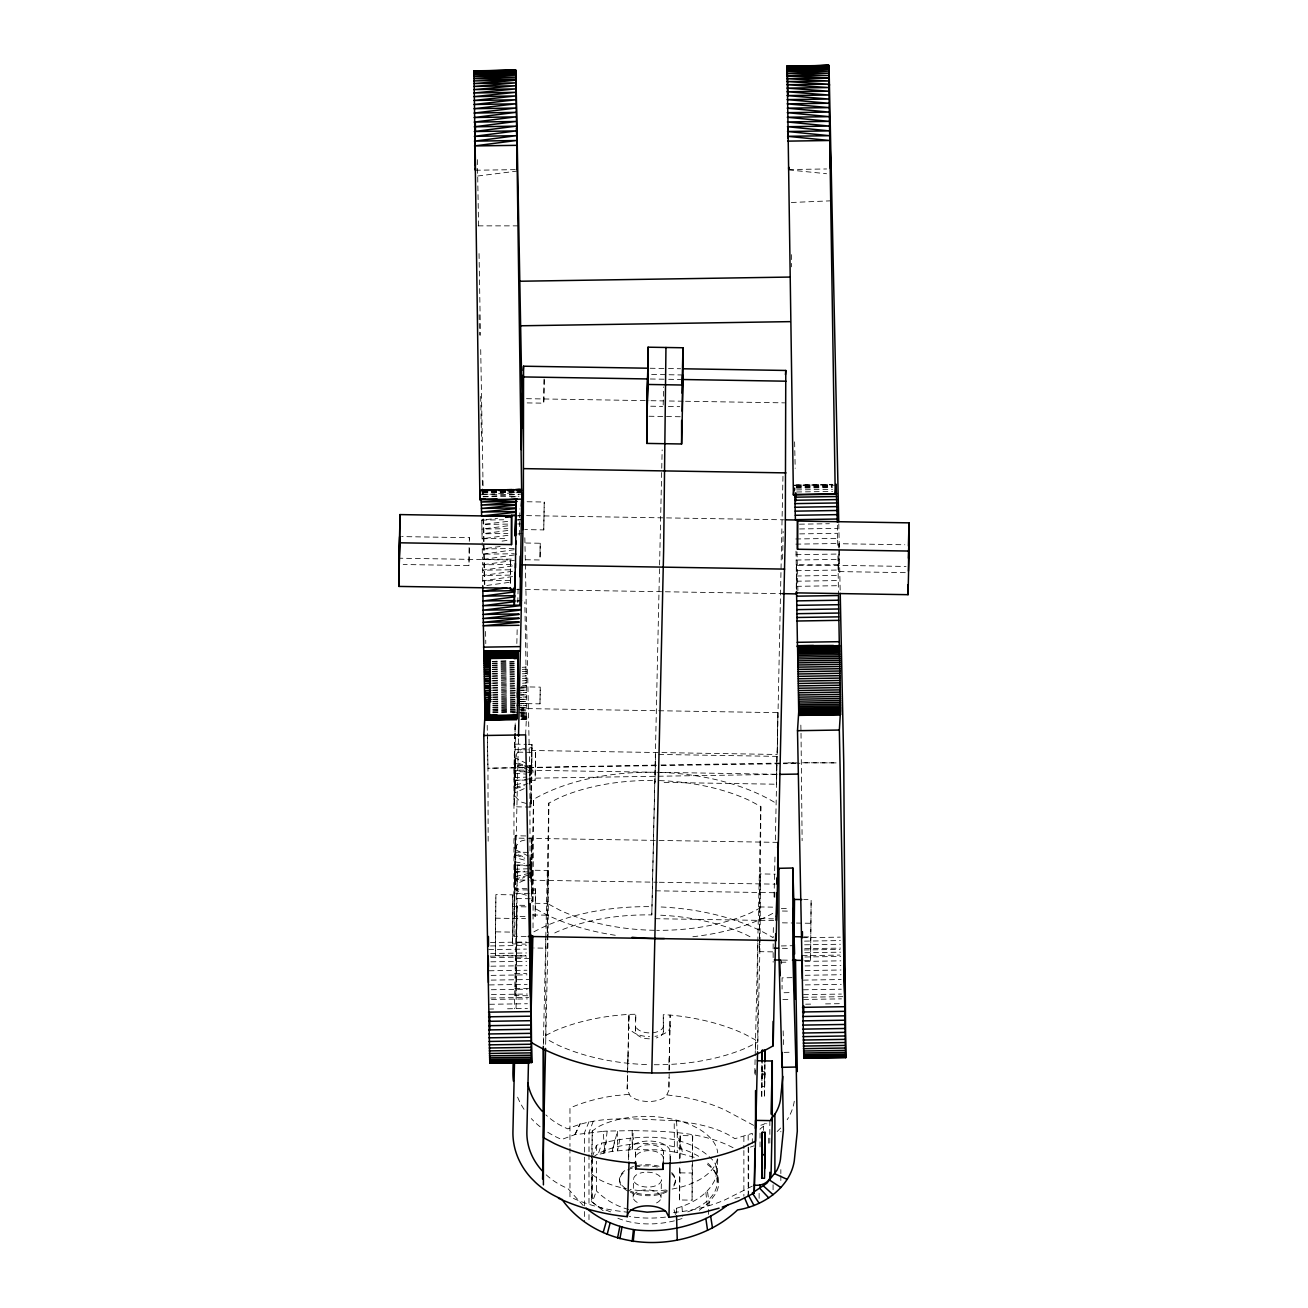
<?xml version="1.0" encoding="UTF-8"?>
<svg xmlns="http://www.w3.org/2000/svg" width="1308" height="1308" viewBox="0 0 1308 1308"><rect width="100%" height="100%" fill="white"/><g stroke="black" fill="none" stroke-linecap="round" stroke-linejoin="round"><path stroke-width="0.75" stroke-dasharray="5 3.75" d="M510.316 583.564L510.529 560.02L398.956 558.205M530.819 802.229L530.901 794.626M531.947 756.792L532.029 749.173M531.947 848.483L531.898 839.523L531.702 842.695M627.48 1075.078L627.17 1089.057L629.949 1095.613A20.928 11.183 1.3 0 0 666.181 1096.202L668.862 1090.414L668.96 1077.465M796.261 588.191L796.474 564.664L906.035 566.446M839.066 548.183L839.049 543.703L904.809 544.766M524.263 788.61L514.992 792.795L515.417 762.008L522.759 764.804M526.584 763.48L515.663 758.1L515.221 788.888L524.443 785.683M524.263 880.3L514.992 884.486L515.417 853.699L524.59 857.198M528.416 856.07L515.663 849.791L515.221 880.578L524.443 877.374M524.59 765.507L530.083 767.616L529.838 786.092L530.231 765.278L530.116 769.905L524.377 768.368M627.676 1069.486L628.004 1055.654M514.404 784.931L514.469 778.898M514.404 876.622L514.469 870.588M527.942 871.929L514.927 871.717L514.96 879.924L529.184 880.153M528.236 852.375L515.221 852.162L515.205 835.763L528.236 835.976M530.852 796.997L530.966 788.675M531.898 762.744L532.013 754.422M531.669 871.995L531.751 863.885M532.013 846.112L531.8 861.269M544.259 379.778L543.768 403.175L526.65 402.897M515.025 733.902L514.551 765.589L535.462 765.916L535.544 752.443L514.633 752.1L514.158 779.977L535.086 780.32L535.462 765.916M530.901 790.294L531.048 781.841M531.8 769.578L531.947 761.125M530.901 881.984L531.048 873.531M469.376 548.575L468.951 565.579L403.191 564.5M514.387 774.173L514.158 806.791L530.901 807.069L531.293 796.212M514.551 765.589L514.633 752.1M515.041 732.104L515.205 723.095M515.581 724.714L515.401 735.537M514.387 865.863L514.158 898.482L530.901 898.76M530.999 782.609L531.13 774.45M531.849 768.81L531.588 785.045M530.999 874.3L531.277 865.209L517.33 864.98L514.371 1008.746M782.609 559.088L783.165 531.408M839 554.576L838.575 571.58L906.33 572.675M469.114 547.48L468.951 565.579M514.534 774.81L514.436 771.638L535.348 771.982M514.534 866.501L515.205 835.763M514.927 871.717L514.551 889.751L529.429 889.996M531.162 774.581L531.588 752.64M531.702 776.838L531.424 792.485M531.162 866.272L531.277 858.064M531.588 876.736L531.947 852.44M776.69 774.45L776.854 756.367L655.504 754.389L655.046 782.266L655.504 754.389M531.162 771.916L531.424 758.934M540.188 551.96L539.975 559.971L524.753 559.726M540.024 551.273L540.253 543.245L525.031 543M649.406 1038.83A13.947 7.456 1.3 0 1 635.459 1031.145L635.802 1014.24L628.935 1014.387A147.199 78.644 1.3 0 0 554.461 1031.015L543.539 1036.541L543.539 1044.634M663.303 1161.618L663.483 1152.43A13.947 7.456 1.3 0 0 649.536 1144.745A13.947 7.456 1.3 0 0 635.59 1151.972L635.459 1157.874A13.947 7.456 1.3 0 1 649.406 1150.648A13.947 7.456 1.3 0 1 663.352 1158.332L663.483 1152.43M514.436 771.638L514.158 779.977M515.368 737.189L514.158 806.791M515.221 852.162L515.646 838.117L777.884 842.368M531.293 859.094L531.588 844.33M531.424 884.175L531.571 875.706M694.205 1157.302L674.421 1151.972L674.192 1120.596C639.138 1119.73 600.862 1114.056 567.868 1128.869A73.183 61.868 0 0 1 545.877 1114.907M838.82 550.178L838.575 571.58M525.571 955.919L495.356 955.429L495.896 894.574L512.622 894.852L512.36 943.918L526.029 944.131M495.356 955.429L495.896 894.574M526.208 936.43L513.962 936.234L513.962 770.003L515.025 723.062M516.84 643.487L517.216 627.153M517.772 602.677L518.099 588.387M519.292 535.332L519.897 508.812M512.36 943.918L512.622 894.852M513.962 936.234L518.459 738.301M527.729 995.748L515.777 995.551L516.987 905.234L526.944 905.381M515.777 995.551L516.987 905.234M516.071 1008.255L517.33 864.98M530.95 878.551L531.228 866.207M531.359 893.07L533.5 799.384A162.584 86.851 1.3 0 1 654.85 772.276L513.962 770.003M547.578 932.669L547.987 870.474L532.634 870.212L531.882 903.239L547.235 903.485L547.235 948.202L533.811 947.989M533.026 927.846L533.5 799.384M543.36 1044.389L545.747 939.095M545.796 937.068L548.837 803.096L559.775 797.569A147.199 78.644 1.3 0 1 654.85 780.5L651.793 914.913A147.199 78.644 1.3 0 0 556.717 931.983L553.071 933.814M547.235 903.485L547.987 870.474M547.235 948.202L547.545 934.615M545.649 1044.34L548.052 938.784M548.101 936.855L548.837 803.096M591.657 1158.054L592.279 1130.93L598.753 1126.531A69.749 37.262 1.3 0 1 673.064 1119.288A69.749 37.262 1.3 0 1 717.716 1152.871M610.64 1211.862A69.749 37.262 1.3 0 1 598.132 1206.352L591.657 1201.741L592.279 1130.93M619.551 1180.356L619.583 1179.178M627.529 1073.083L628.935 1014.387L627.954 1062.26M628.429 1159.853L628.625 1151.874A20.928 11.183 1.3 0 1 646.806 1141.083A20.928 11.183 1.3 0 1 669.745 1149.634L670.268 1160.507M635.672 1020.126L635.802 1014.24M635.459 1031.145L635.59 1025.243A13.947 7.456 1.3 0 0 649.536 1032.928M633.121 1197.082L633.53 1179.391M651.793 914.913L661.701 470.275M661.75 468.248L662.159 449.87M663.189 404.989L663.63 386.906M755.55 1049.408L755.55 1039.974L744.612 1034.105A147.199 78.644 1.3 0 0 670.137 1015.057L663.27 1014.681L663.352 1031.603A13.947 7.456 1.3 0 1 656.387 1037.947M663.352 1031.603L663.27 1014.681M661.031 1197.539L661.423 1179.849M668.993 1070.157L670.137 1015.057L668.944 1089.499M670.236 1161.618L670.366 1155.651M675.353 1181.255L675.369 1180.078M679.62 1158.806L680.144 1135.573L692.7 1135.769L692.079 1200.172L679.539 1199.959L679.539 1166.605M679.539 1199.959L680.144 1165.003M692.177 1159.019L692.7 1135.769M717.193 1181.941L717.716 1158.692M754.781 1073.378L755.141 1057.665M755.19 1055.687L760.847 806.529L749.909 800.659A147.199 78.644 1.3 0 0 656.714 780.533M755.223 1074.931L755.354 1068.849M772.668 951.864L759.245 951.652L759.997 873.908L775.333 874.153M759.245 951.652L759.507 939.994M759.556 938.049L759.997 873.908M757.626 1049.801L760.013 944.245M760.062 942.332L760.847 806.529M761.714 1096.218L762.253 1072.642L765.049 1072.691L764.51 1096.267L761.714 1096.218L761.943 1064.042M761.845 1071.693L764.64 1071.743L764.64 1086.654L761.845 1086.605L762.123 1059.905M764.51 1096.267L764.902 1059.954M775.366 839.981L783.051 472.253M773.371 927.552L773.142 937.738A162.584 86.851 1.3 0 0 657.483 906.836M774.058 896.994L774.99 856.266M774.81 897.468L774.974 889.702M804.534 960.448L810.584 960.546L811.124 899.691L803.684 899.577M810.584 960.546L811.124 899.691M522.464 767.861L514.829 765.818L515.663 758.1M526.356 803.504L520.322 801.788L515.957 797.275L514.42 791.193L514.551 785.062L522.252 783.263M524.377 860.075L514.829 857.508L515.663 849.791M529.315 893.675L514.436 893.429L514.158 916.401L525.571 916.581M526.356 895.195L520.322 893.478L515.957 888.966L514.42 882.884L514.551 876.752L528.023 873.597M528.236 744.366L531.947 744.432L531.702 750.481L777.181 754.471L777.884 712.664L521.745 708.511M531.277 798.779L531.424 790.621M531.424 852.489L531.947 836.041L531.964 843.824M544.063 378.977L543.768 403.175M535.544 888.868L535.086 916.745L535.544 888.868L531.751 888.802M627.48 1076.795L627.17 1089.057M776.625 777.753L776.396 784.228L661.112 782.364M670.203 1161.259L670.464 1152.544M469.261 541.381L469.425 537.702L401.67 536.591M514.829 765.818L516.676 753.653L521.189 749.288L525.767 748.143M514.829 857.508L516.676 845.344L521.189 840.979L527.288 839.458M514.436 893.429L514.158 898.482M531.571 755.207L531.669 749.876L527.942 749.811M838.886 547.382L839.049 543.703M668.96 1062.93L669.206 1056.324M514.551 889.751L514.633 888.524L529.838 888.77M531.702 751.005L531.898 747.833L528.824 747.784M531.162 800.414L530.966 803.586L530.901 802.344M675.533 1214.527L673.8 1209.05C689.774 1204.652 706.353 1196.379 714.299 1181.091A69.749 36.886 -9.6 0 0 714.282 1161.815C687.403 1131.273 638.32 1134.625 601.762 1143.094L598.148 1154.49L612.209 1151.318L632.173 1149.634L633.219 1130.652C667.947 1131.306 705.225 1131.796 736.224 1149.454M708.446 1214.396L709.116 1202.559L707.399 1190.869M521.222 686.814L540.253 687.125L539.975 703.851L520.944 703.541M539.975 703.851L540.253 687.125M525.636 734.883L526.781 709.018L524.835 601.942M629.034 1014.894L628.625 1025.145A20.928 11.183 1.3 0 0 649.536 1036.655M633.219 1130.652L607.157 1131.06L604.786 1152.691L603.168 1131.355L574.768 1134.674L561.721 1139.464A87.145 73.657 0 0 1 546.384 1131.355M674.421 1151.972L656.256 1149.797L632.173 1149.634L633.448 1137.895M527.108 501.749L544.226 502.027L543.768 529.904L524.737 529.593M543.768 529.904L544.226 502.027M514.96 879.924L515.646 838.117M514.158 916.401L514.633 888.524M535.544 752.443L535.086 780.32M628.837 1149.716L630.358 1137.993M777.884 712.664L777.181 754.471M776.854 756.367L776.396 784.228M514.96 787.694L527.974 783.541M619.861 1139.055L617.572 1150.697L617.572 1130.831L612.209 1151.318L614.874 1139.742M670.464 1025.815L669.745 1028.693A20.928 11.183 1.3 0 1 654.948 1036.361M603.168 1153.149L606.438 1141.688M592.361 1156.763L596.383 1145.465L601.762 1143.094M603.168 1210.717L592.361 1202.134L596.383 1190.852L596.383 1161.259M593.26 1121.25L588.992 1132.483L588.992 1152.512M588.976 1121.774L584.414 1132.908L584.414 1155.095M575.16 1134.608L580.376 1123.67M574.768 1134.674L580.016 1123.752M514.796 763.005L515.417 762.008M514.796 854.696L515.417 853.699M777.132 1131.583L780.843 1127.872L780.843 1131.845M760.046 1146.871L760.046 1128.984L766.831 1123.621M699.289 1210.309L709.116 1202.559L716.261 1192.765A67.624 35.757 -9.6 0 0 716.228 1173.489L713.252 1169.205L705.126 1162.583M593.276 1156.959L598.132 1153.64A69.749 37.262 1.3 0 1 700.303 1157.335M760.847 907.703L749.909 913.229A147.199 78.644 1.3 0 1 656.714 930.331M752.264 1186.143L725.073 1199.812A119.224 63.7 1.3 0 1 681.125 1211.682L671.151 1212.647M674.192 1120.596C695.104 1123.294 717.062 1126.678 734.916 1138.712L752.313 1133.349L752.313 1143.29M750.432 1147.083L753.997 1145.841M514.992 879.27L527.974 875.232M677.25 1220.004L682.858 1218.288M674.421 1220.838C655.766 1225.285 635.557 1225.383 617.572 1218.124M734.916 1198.357L739.445 1197.458M514.338 560.314L482.521 564.843L482.799 586.017M512.425 565.939L482.587 570.19L512.491 569.748M512.507 571.269L482.668 575.52L512.556 575.079M514.257 555.001L482.439 559.513L482.521 564.843L512.409 564.402M512.572 576.583L482.734 580.817L512.622 580.376M514.175 549.736L482.358 554.2L514.24 553.742M486.789 585.461L512.654 581.864M500.163 546.482L482.26 548.968L482.439 559.513L514.322 559.039M502.059 541.103L508.027 540.302M507.945 535.315L482.096 538.765L507.994 538.373M517.886 534.007L523.838 533.206M507.847 530.492L481.998 533.827L482.178 543.801M516.856 601.386L522.84 600.617M515.417 780.647L522.759 779.715M524.59 779.486L530.083 778.8M515.417 872.338L524.59 871.177M477.78 176.008L517.543 171.037M507.749 525.849L481.9 529.053L481.998 533.827L507.896 533.451M507.668 521.385L481.818 524.492L481.9 529.053L507.815 528.677M517.608 520.192L523.576 519.489L517.592 519.57M507.717 524.099L481.818 524.492L481.72 520.094L497.629 518.279M517.527 516.022L523.478 515.336M628.952 1094.322L615.022 1095.695A119.224 63.7 1.3 0 0 571.056 1107.565L569.961 1108.121L569.961 1146.38M603.168 1131.355L607.157 1131.06M511.052 497.089L519.014 496.5M492.593 682.972L514.502 681.386M522.464 680.814L526.437 680.536L522.448 680.585M492.626 685.359L514.534 683.79M522.497 683.217L526.47 682.923L522.497 682.989M492.658 687.73L514.567 686.16M522.53 685.588L526.519 685.31L522.53 685.376M492.691 690.117L518.589 688.27M520.568 688.122L526.552 687.697L516.578 687.845M492.527 678.231L514.42 676.694M522.383 676.138L526.372 675.86L522.383 675.909M492.56 680.585L514.453 679.032M522.415 678.46L526.405 678.182L522.415 678.231M492.724 692.472L518.622 690.64M520.6 690.51L526.584 690.084L520.6 690.166M492.756 694.793L514.665 693.256M516.66 693.126L526.617 692.423L520.633 692.521M492.446 673.636L514.338 672.149M522.301 671.609L526.29 671.331L522.301 671.396M492.478 675.909L514.387 674.388M522.35 673.833L526.323 673.555L522.333 673.62M492.789 697.05L518.671 695.267M520.666 695.137L526.634 694.728L516.676 694.875M492.397 671.413L514.306 669.958M522.268 669.434L526.241 669.173L522.252 669.222M492.805 699.273L514.714 697.785M516.709 697.654L526.666 696.984L520.682 697.066M483.126 496.697L518.933 494.375M492.364 669.271L514.257 667.848M522.219 667.325L526.208 667.064L522.219 667.129M492.838 701.431L518.72 699.715M520.715 699.584L526.683 699.191L516.725 699.339M492.854 703.491L518.753 701.84M520.731 701.726L526.715 701.333L516.742 701.48M492.315 667.178L514.224 665.805M492.871 705.486L514.78 704.129M516.774 703.998L526.732 703.377L520.748 703.475M492.282 665.2L514.175 663.859M492.887 707.383L514.796 706.075M516.791 705.96L526.748 705.355L516.791 705.503M492.233 663.287L514.142 662.011M481.066 494.735L520.862 492.478M492.903 709.181L518.802 707.693M520.797 707.579L526.764 707.236L516.807 707.383M492.2 661.472L508.125 660.589M492.903 710.849L518.802 709.443M520.797 709.345L526.781 709.018L516.807 709.165M492.92 712.402L518.818 711.078M520.813 710.963L526.781 710.669L520.813 710.751M512.85 712.876L518.818 712.582M520.813 712.484L526.797 712.206L516.824 712.353M520.813 713.857L526.797 713.596L520.813 713.678M482.619 492.184L520.502 490.549M791.307 202.495L831.087 200.811M520.829 715.133L526.797 714.887L520.829 714.969M514.551 777.606L526.094 777.148M514.551 869.297L528.023 868.757M520.813 716.244L526.797 716.016L520.813 716.114M480.657 491.072L520.535 489.683L480.69 490.222L520.584 489.192M781.334 908.668L789.313 908.504M781.334 945.946L793.302 945.684M780.876 962.279L788.855 962.116M792.043 977.648L782.07 977.861L782.07 989.044M784.064 992.739L792.043 992.559M782.871 999.525L790.85 999.345M784.064 1052.368L792.043 1052.204M488.162 841.207L487.949 768.237L526.617 767.502M528.661 767.469L658.905 765.016M660.949 764.984L799.94 762.777M480.723 489.748L520.617 489.094M475.409 170.236L515.254 169.648M788.724 169.549L826.591 168.961M522.579 489.143L482.717 489.732L520.731 489.977M796.245 484.908L832.166 484.287M794.348 485.154L832.215 484.565M794.218 485.415L832.068 484.827M482.865 490.565L520.731 490.01M796.392 485.759L836.253 485.137M482.652 491.04L522.497 490.467M796.163 486.233L832.035 485.677M482.93 491.595L522.775 491.007M796.458 486.789L832.329 486.233M482.619 492.233L520.486 491.677M796.147 487.426L832.002 486.87M482.995 492.952L520.846 492.397M796.523 488.146L832.395 487.59M483.061 494.702L520.927 494.146M796.605 489.895L832.477 489.339M483.126 496.795L518.998 496.272M796.686 491.988L832.542 491.432M481.72 520.094L503.645 519.766M517.69 523.968L523.658 523.87M799.482 524.181L829.37 523.723M799.58 528.955L837.447 528.367M799.678 533.893L837.529 533.304M795.787 538.978L837.627 538.34L837.79 546.989M514.142 548.493L482.26 548.968L482.211 545.518M795.869 544.144L837.725 543.507M796.049 554.69L837.905 554.052L838.477 595.532M796.147 560.037L837.987 559.383M796.556 589.663L796.229 565.383L838.068 564.729M796.31 570.697L838.15 570.043M796.376 576.01L838.215 575.356M796.441 581.21L838.297 580.556M796.507 586.327L838.363 585.69M516.856 600.486L522.824 600.405M492.2 661.799L514.126 661.488M492.249 663.63L514.175 663.303M492.282 665.559L514.207 665.232M492.331 667.571L514.24 667.244M492.364 669.663L514.289 669.353M492.413 671.822L514.322 671.511M492.446 674.061L514.371 673.734M492.495 676.35L514.404 676.023M492.527 678.672L514.453 678.361M492.56 681.027L514.485 680.716M492.609 683.43L514.518 683.103M492.642 685.801L514.551 685.49M492.675 688.188L514.584 687.861M492.707 690.575L518.606 690.199M492.74 692.929L518.638 692.537M492.756 695.218L514.682 694.908M492.789 697.475L518.687 697.099M492.822 699.698L514.731 699.371M492.838 701.84L514.763 701.513M492.854 703.884L518.769 703.491M492.871 705.862L514.796 705.535M492.887 707.742L514.812 707.415M492.903 709.525L514.829 709.198M492.903 711.16L518.818 710.784M492.92 712.697L514.845 712.386M520.78 719.482L526.732 719.564M487.361 737.598L487.949 768.237L526.699 767.649M528.743 767.616L659.265 765.605M661.308 765.572L781.644 763.741M796.032 763.512L783.672 763.709L787.759 762.777L799.956 763.283M530.116 877.259L529.838 778.227L777.557 774.401M490.451 942.512L526.323 941.989M802.442 937.722L840.292 937.133M804.518 941.122L840.39 940.566M490.533 945.946L526.405 945.422M488.62 949.641L526.486 949.085M804.6 944.801L840.472 944.245M490.696 953.483L526.568 952.96M804.682 948.66L840.553 948.104M804.24 949.968L840.112 949.412M490.189 956.132L526.061 955.608M490.778 957.538L526.65 957.015M804.78 952.731L840.635 952.175M802.229 955.674L840.096 955.085M490.86 961.821L526.732 961.298M804.861 956.998L840.733 956.442M490.941 966.203L526.813 965.68M804.943 961.396L840.815 960.84M805.041 965.925L840.897 965.369M489.029 970.781L526.895 970.225M805.123 970.552L840.979 969.996M491.105 975.376L526.977 974.836M491.187 980.101L529.037 979.545M805.205 975.294L841.077 974.722M803.292 980.117L841.158 979.529M489.274 984.924L527.124 984.368M491.334 989.731L527.206 989.191M805.368 984.908L841.224 984.352M491.399 994.57L527.271 994.047M803.439 989.796L841.306 989.208M490.811 997.988L528.677 997.432M491.481 999.426L527.337 998.903M803.521 994.652L841.387 994.064M802.916 997.268L842.777 996.663M803.586 999.459L841.453 998.871M489.552 1004.282L527.418 1003.726M489.617 1009.057L493.59 1008.991M507.553 1008.779L527.467 1008.501M805.646 1004.201L811.63 1004.103M825.577 1003.89L841.518 1003.645M478.09 225.859L517.952 225.859M480.87 490.598L520.78 490.99M650.141 368.251L664.431 368.48M668.486 368.545L680.618 368.742M651.646 374.464L667.129 374.709M669.075 374.742L682.629 374.971M650.321 378.993L664.611 379.222M668.666 379.287L680.798 379.483M526.486 398.678L648.981 400.673M651.024 400.706L663.27 400.902M669.353 401L683.495 401.229M685.523 401.262L784.62 402.864M650.714 406.216L662.633 406.396M668.388 406.494L679.735 406.674M649.013 416.238L681.942 416.778M517.854 515.483L783.639 519.799M516.627 589.352L782.413 593.668M515.221 744.154L526.372 744.334M514.927 749.598L526.094 749.778M656.861 772.309L776.184 774.254M531.212 880.186L657.254 882.23M659.281 882.262L775.154 884.143M655.504 890.813L774.827 892.743M531.277 890.029L535.462 890.094M531.162 893.707L535.348 893.773M759.245 906.918L772.668 907.147M512.36 906.64L526.029 906.869M782.397 911.022L790.212 911.153M532.634 914.946L547.987 915.191M759.997 918.641L773.42 918.854M655.046 918.69L774.369 920.619M495.356 918.167L525.571 918.657M782.38 922.827L794.463 923.023M796.474 923.056L810.584 923.285M495.896 931.852L512.622 932.13M803.684 936.855L811.124 936.969M516.987 942.496L530.934 942.725M782.397 948.3L790.212 948.431M782.38 960.088L790.441 960.219M515.777 958.29L529.724 958.502M514.829 973.463L526.797 973.643M514.829 988.357L528.792 988.586M761.714 1073.868L764.51 1073.901M680.144 1172.851L692.7 1173.047M482.93 491.661L522.84 492.364M514.829 773.273L526.29 774.107M514.829 864.964L528.203 865.945M788.659 169.909L826.574 173.735M667.178 1094.943L681.125 1096.774A119.224 63.7 1.3 0 1 725.073 1110.067L754.078 1125.583M628.952 1212.418L615.022 1210.603A119.224 63.7 1.3 0 1 571.056 1197.31L569.961 1196.722L569.961 1148.391M515.221 770.249L522.595 771.409M524.443 771.704L529.969 772.57M515.221 861.939L524.443 863.394M628.756 1209.508C616.575 1206.27 605.244 1199.828 596.383 1190.852M515.663 763.316L522.938 765.867M524.77 766.504L530.231 768.401M515.663 855.007L524.77 858.195M749.991 936.741L746.868 935.073A147.199 78.644 1.3 0 0 657.417 915.06M548.837 904.269L559.775 910.139A147.199 78.644 1.3 0 0 654.85 930.299M592.279 1174.617L598.753 1179.244A69.749 37.262 1.3 0 0 626.156 1188.71M583.237 1205.584L567.868 1188.514A73.183 61.868 0 0 1 545.877 1174.535M515.221 788.888L514.551 785.062M515.221 880.578L514.551 876.752M514.404 790.735L514.992 792.795M514.404 882.426L514.992 884.486M676.547 1120.923L677.25 1132.712L682.858 1153.738M716.065 1166.376L718.076 1178.034M705.846 1192.258L707.53 1208.003M681.975 1206.532L682.711 1216.326M531.277 865.209L531.457 900.509M531.947 744.432L531.964 752.133M531.898 747.833L531.947 749.075M530.901 807.069L530.885 799.286M469.425 537.702L469.458 539.844M781.563 959.81L781.677 963.832M783.165 1030.851L783.623 1046.874M628.625 1151.874L628.87 1160.588M794.61 441.842L795.199 468.329M797.03 551.894L797.88 590.611M800.839 725.106L800.986 731.221M801.019 733.265L802.131 840.717M838.788 523.887L840.177 591.265M791.34 254.619L791.602 266.848M524.835 537.735L525.342 562.195M525.375 564.239L529.838 778.227M837.382 525.178L837.627 538.34M635.59 1151.972L635.737 1159.329M479.071 314.688L479.48 335.11M480.674 396.406L481.557 441.352M482.309 480.167L482.636 496.517M483.077 518.982L484.352 584.365M477.404 159.641L478.581 227.036M479.039 253.588L480.461 335.273M480.706 349.579L483.257 496.615M483.633 519.08L484.777 584.431M485.579 631.404L485.791 643.65M487.214 725.351L487.312 731.483M487.361 733.51L487.949 768.237M796 551.159L796.229 565.383M540.253 543.245L539.975 559.971M530.083 767.616L530.116 769.905M796.474 564.664L796.474 590.856M780.843 1169.614L780.843 1173.587M780.843 1175.581L780.843 1183.527M773.142 943.853L773.142 962.197M773.077 1184.754L773.077 1190.705M769.84 1120.629L769.84 1144.484M768.695 1138.222L768.695 1144.189M764.902 1063.682L764.902 1074.865L762.123 1074.816L762.123 1063.633M763.561 1126.417L763.561 1130.39M759.13 1193.337L759.13 1199.305M757.79 942.97L757.79 1042.116L746.868 1047.626A147.199 78.644 1.3 0 1 653.657 1064.728M748.666 1147.705L748.666 1193.419M748.176 1135.131L748.176 1145.072M748.176 1147.051L748.176 1194.76M743.876 1136.619L743.876 1148.555M743.876 1150.533L743.876 1196.264M692.079 1164.856L692.079 1200.172M680.144 1135.573L680.144 1163.041M677.25 1132.712L677.25 1152.577M676.547 1208.232L676.547 1214.184M632.173 1130.684L632.173 1149.634M596.383 1145.465L596.383 1153.362M592.361 1158.725L592.361 1202.134M591.657 1160.033L591.657 1201.741M588.992 1154.523L588.992 1206.614M588.992 1214.625L588.992 1220.642M584.414 1157.106L584.414 1209.524M584.414 1211.551L584.414 1221.623M545.779 937.493L545.779 1038.666L556.717 1044.552A147.199 78.644 1.3 0 0 649.913 1064.663M532.634 870.212L532.634 902.749M510.529 560.02L510.529 586.213M540.155 1126.809A87.145 73.657 0 0 1 531.293 1118.569M524.018 1109.298A87.145 73.657 0 0 1 516.398 1093.913M794.283 1101.205A62.048 52.434 0 0 1 787.171 1119.73M717.422 1158.708A69.749 37.262 1.3 0 1 671.903 1189.103M666.115 1189.986A69.749 37.262 1.3 0 1 630.015 1189.397M707.841 1163.139A69.749 37.262 1.3 0 1 684.264 1213.056M665.494 1217.094A69.749 37.262 1.3 0 1 629.393 1216.505M671.609 1173.734A27.909 14.911 1.3 0 1 671.609 1188.645M667.178 1191.67A27.909 14.911 1.3 0 1 630.472 1192.356M627.726 1191.032A27.909 14.911 1.3 0 1 626.091 1170.873M627.726 1169.941A27.909 14.911 1.3 0 1 633.497 1167.668M635.099 1167.226A27.909 14.911 1.3 0 1 658.12 1167.194M637.209 1202.412A13.947 7.456 1.3 0 1 638.108 1191.457A13.947 7.456 1.3 0 1 658.496 1193.223A13.947 7.456 1.3 0 1 654.049 1203.883M647.476 1172.164A13.947 7.456 1.3 0 1 660.115 1182.972A13.947 7.456 1.3 0 1 636.8 1184.247A13.947 7.456 1.3 0 1 643.863 1172.36M663.483 1025.701A13.947 7.456 1.3 0 1 653.15 1032.731M671.642 1172.557A27.909 14.911 1.3 0 1 671.642 1187.468M667.211 1190.493A27.909 14.911 1.3 0 1 627.758 1189.839M626.107 1188.858A27.909 14.911 1.3 0 1 627.758 1168.763M630.489 1167.521A27.909 14.911 1.3 0 1 633.53 1166.491M636.8 1165.673A27.909 14.911 1.3 0 1 659.821 1166.458M765.425 1123.327A13.947 11.788 0 0 1 758.673 1125.567M660.54 772.423A162.584 86.851 1.3 0 1 776.184 803.325M772.766 913.36A162.584 86.851 1.3 0 1 691.883 936.839M615.283 935.269A162.584 86.851 1.3 0 1 533.5 907.474M533.877 931.852A162.584 86.851 1.3 0 1 651.793 906.689M529.969 864.261L529.838 877.782L530.231 856.969L529.969 864.261M526.797 716.964L520.813 717.176L526.797 716.964M526.781 717.83L520.813 718.01L526.781 717.83M526.781 718.501L520.797 718.664L526.781 718.501M526.764 719.024L520.78 719.155L526.764 719.024M836.123 762.891L801.869 762.777L836.106 762.858"/><path stroke-width="1.5" d="M522.301 493.525L521.761 499.116L479.922 499.721L473.986 70.861L515.875 70.469L522.53 427.683M521.761 499.116L515.826 70.24L473.986 70.861L474.134 72.447M837.316 522.072L836.139 484.222L835.24 494.261L793.4 494.914L787.122 66.054L829.01 65.596L838.739 521.843M798.714 711.83L797.553 645.645L797.488 646.871L839.344 646.217L839.409 645.008L840.57 710.031L839.344 730.044L845.753 1057.698L803.864 1058.286L797.504 730.698L798.714 711.83L840.57 711.176M787.661 141.133L829.501 140.496L787.579 136.326L829.419 135.689L787.498 131.503L829.354 130.882L787.432 126.713L829.272 126.075L787.367 121.955L829.207 121.35L787.302 117.262L829.141 116.657L787.236 112.668L829.092 112.079L787.187 108.172L829.043 107.616L787.138 103.839L828.994 103.25L787.089 99.621L828.945 99.048L787.056 95.582L828.896 95.026L787.024 91.756L828.863 91.2L786.991 88.126L828.847 87.554L786.975 84.709L828.814 84.17L786.958 81.554L828.798 80.998L786.942 78.676L828.798 78.088L828.961 65.4L787.073 66.168L828.912 65.531L787.04 66.594L828.88 65.989L787.007 67.395L828.847 66.773L786.975 68.49L828.831 67.902L786.958 69.896L828.814 69.324L786.958 71.662L828.798 71.073L786.942 73.689L828.781 73.117L786.942 76.044L828.798 78.088L835.24 494.261M648.098 368.218L523.56 366.207L523.347 512.245L518.508 736.257M682.645 368.774L785.781 370.458L785.291 534.645L776.184 940.485L528.252 936.463M788.757 167.162L788.724 169.549L788.61 167.588M514.24 587.848L514.338 604.656L515.401 563.372M777.148 877.472L777.181 884.192L777.426 878.649M531.375 935.236L530.525 986.216M515.826 535.201L515.826 515.45L515.139 536.133M475.458 168.176L475.409 170.236L474.82 128.495L475.458 165.168M515.712 544.259L516.088 500.114L514.992 535.054M517.314 696.673L518.213 658.3L517.265 715.443M519.93 576.779L520.208 556.194M797.291 1071.563L795.509 959.516M515.728 515.45L511.641 515.385L511.526 516.398L399.937 514.584L398.956 586.425L510.529 588.224L510.414 589.254L514.502 589.319M399.937 542.804L511.526 544.602L511.641 515.385M515.712 554.494L515.924 540.891M782.053 593.652L796.359 593.897L796.474 592.867L908.063 594.682L909.044 551.06L797.471 549.246L797.586 520.028L785.323 519.816M515.483 567.95L515.565 553.873M682.122 393.234L682.629 374.971L682.187 411.252M777.639 869.493L777.884 842.368L777.639 847.895M908.422 558.205L908.782 544.831L908.422 571.122M635.524 1161.553L635.672 1168.894L649.406 1169.63L663.14 1169.336L663.287 1161.995M908.406 546.025L909.044 522.857L797.471 521.042L797.471 549.246M521.238 449.625L522.53 393.087M513.128 1063.764L512.932 1071.906A87.145 73.657 0 0 0 513.423 1081.176M514.518 1062.26L512.932 1131.551A87.145 73.657 0 0 0 531.293 1178.197L535.544 1182.465A87.145 73.657 0 0 0 560.249 1198.471M530.41 965.173L530.737 950.883M528.514 1060.461L526.879 1131.763A73.183 61.868 0 0 0 542.313 1170.954M532.143 936.315L531.62 956.017L531.62 944.245M530.672 1031.701L532.846 935.988M543.311 1046.351L543.409 1184.885M542.591 1178.966L545.567 1048.395M648.081 347.192L646.741 443.412L681.615 443.984L682.956 385.026L682.956 347.764L648.081 347.192L646.741 443.412M635.672 1168.894L635.802 1163.008L628.935 1162.632A147.199 78.644 1.3 0 1 554.461 1143.584L543.539 1137.715L543.539 1048.673M651.793 1072.92L663.63 550.619L665.952 347.487M663.14 1169.336L663.27 1163.45L670.137 1163.303A147.199 78.644 1.3 0 0 744.612 1146.675L755.55 1141.148L755.55 1090.561M682.122 384.356L682.956 347.764M722.261 1207.088L738.006 1201.185L754.226 1192.994L754.896 1148.751M755.354 1128.493L755.55 1120.384L772.276 1120.645L771.082 1173.701A13.947 11.788 0 0 1 756.858 1185.277L754.078 1185.228M757.577 1051.828L754.226 1192.994M761.992 1062.08L762.253 1050.275L765.049 1050.324L765.049 1060.494M764.902 1156.861L765.049 1132.336L762.253 1132.287L761.714 1178.23L764.51 1178.279L765.049 1154.686L762.253 1154.653L761.714 1178.23M764.771 1062.112L765.049 1050.324M764.51 1155.912L765.049 1132.336M764.902 1141.949L764.64 1168.649M771.082 1114.073L772.276 1061.017L757.397 1060.772M531.964 1042.819A162.584 86.851 1.3 0 0 773.142 1045.828L775.677 933.814M794.381 899.43L794.12 948.48L794.381 899.43L801.82 899.544M515.221 572.136L514.6 589.319L514.534 587.668M788.054 127.824L788.07 138.19M519.652 651.155L483.796 651.678L483.813 650.73L484.957 715.492L483.796 735.505L489.797 1063.11L531.686 1062.554L530.198 903.534M803.995 1056.504L803.897 1058.352M480.69 490.222L479.922 499.721M399.937 514.584L398.956 586.425M521.303 506.163L521.663 500.212L519.93 604.737M797.471 521.042L797.586 520.028M523.216 370.426L523.56 366.207M785.438 374.693L785.781 370.458M794.07 909.387L792.844 868.021L778.898 868.316L778.898 954.856L782.07 1067.328L796.016 1067.034L796.016 1052.122L797.291 1131.207L794.283 1160.85A62.048 52.434 0 0 1 787.171 1179.358C776.151 1196.231 757.201 1206.761 737.565 1209.933C689.839 1255.222 601.533 1254.83 561.721 1199.109M792.844 868.021L792.844 954.562L796.016 1067.034M782.838 1076.468L780.451 1099.701A48.478 40.973 0 0 1 774.892 1114.154L770.739 1119.566M793.4 494.914L793.956 489.323M633.219 1241.505L634.429 1229.765C616.787 1226.937 599.8 1219.546 586.115 1208.036M632.173 1241.325L633.448 1229.569M489.879 1062.897L531.718 1062.276M845.753 1057.698L843.742 762.777L840.226 593.309M619.894 1238.725L622.019 1227.068M617.572 1237.989L619.861 1226.348M629.034 1162.125L627.3 1216.669C603.528 1214.331 580.18 1208.183 558.434 1198.259M607.157 1234.36L610.166 1222.849M603.168 1232.496L606.438 1221.034M759.13 1203.278L752.313 1192.994L766.831 1183.266L776.87 1170.366A48.527 41.022 0 0 0 780.451 1159.329L783.394 1130.194L782.07 1052.417L782.07 1067.328M728.245 1204.521C702.265 1225.465 667.26 1233.591 634.429 1229.765M719.106 1208.167L702.625 1212.614L668.977 1217.339L666.181 1211.748A20.928 11.183 1.3 0 0 629.949 1211.159L627.856 1213.513L627.3 1216.669M506.752 587.864L482.865 591.151L483.796 651.678L519.668 650.681M514.763 591.87L482.93 596.137L514.812 595.663M514.812 596.824L482.979 600.993L514.861 600.519M514.878 601.631L483.028 605.686L520.878 605.13M520.895 605.555L483.061 610.166L520.927 609.61M518.933 610.264L483.093 614.449L518.965 613.926M665.167 1210.865L647.117 1212.173L630.358 1209.998M505.591 517.379L511.559 516.693M518.965 614.498L483.126 618.504L518.998 617.981M485.186 498.953L481.213 499.247L481.638 515.957L515.434 512.311M518.998 618.52L483.159 622.314L519.014 621.774M515.352 508.616L481.557 512.066L515.417 511.559M519.031 622.281L483.175 625.813L519.047 625.289M515.27 505.199L481.458 508.42L515.336 507.913M515.189 502.076L481.377 505.051L515.254 504.545M517.101 499.1L481.295 501.994L517.167 501.471M473.954 70.975L515.761 70.795L473.905 71.45L515.728 71.58L473.888 72.234L515.712 72.676L473.856 73.362L515.695 74.098L473.839 74.769L515.679 75.848L473.823 76.534L515.663 77.875L473.823 78.562L515.663 80.229L473.823 83.549L515.679 82.862L473.839 86.442L515.679 85.756L473.856 89.614L515.695 88.895L473.872 92.999L515.712 92.312L473.905 96.645L515.744 95.942L473.937 100.471L515.777 99.768L473.97 104.509L515.81 103.806L474.003 108.711L515.859 108.024L474.052 113.077L515.908 112.357L474.101 117.524L515.957 116.853L474.166 122.102L516.006 121.464L474.215 126.811L516.071 126.157L474.281 131.536L516.137 130.898L474.346 136.343L516.202 135.705L474.412 141.15L516.268 140.512L474.493 145.94L516.333 145.335M490.598 683.119L484.63 683.544L490.614 683.446M490.647 685.49L484.663 685.932L490.647 685.833M490.68 687.877L484.696 688.302L490.68 688.221M490.713 690.264L484.728 690.689L490.713 690.608M490.533 678.378L484.549 678.787L490.533 678.705M490.565 680.716L484.598 681.141L490.565 681.059M490.745 692.619L484.761 693.044L490.745 692.946M490.762 694.924L484.794 695.333L490.778 695.251M490.451 673.767L484.483 674.176L490.451 674.094M490.484 676.056L484.516 676.465L490.5 676.383M490.794 697.18L484.827 697.605L490.794 697.507M490.418 671.544L484.434 671.952L490.418 671.854M490.811 699.404L484.843 699.813L490.827 699.715M490.369 669.402L484.401 669.778L490.369 669.696M490.843 701.562L484.859 701.955L488.849 701.889M488.865 703.737L484.892 703.998L488.865 703.933M490.336 667.309L484.352 667.685L490.336 667.587M488.881 705.731L484.908 705.977L488.881 705.911M490.287 665.314L484.32 665.674L490.287 665.592M488.898 707.612L484.925 707.857L488.898 707.791M490.255 663.401L484.271 663.745L490.255 663.663M488.914 709.41L484.925 709.639L488.914 709.574M490.206 661.586L484.238 661.93L490.222 661.832M488.93 711.061L484.941 711.274L488.93 711.225M490.173 659.886L484.205 660.197L490.173 660.115M514.06 658.627L518.05 658.414M488.93 712.615L484.941 712.811L488.93 712.762M518.001 656.927L484.156 658.611L518.033 658.104M517.968 655.57L484.124 657.139L518.001 656.649M496.909 714.953L484.957 715.492L516.84 715.035M517.935 654.343L484.091 655.815L517.968 655.308M516.84 715.296L484.957 716.637L516.84 716.163M517.903 653.248L484.058 654.621L517.919 654.114M517.87 652.316L484.009 653.542L517.886 653.052M516.84 716.392L484.941 717.585L516.824 717.111M507.962 71.27L515.924 70.992L495.994 71.286M516.824 717.324L484.941 718.435L516.824 717.978M517.837 651.548L483.976 652.627L517.854 652.136M516.824 718.125L484.925 719.106L516.807 718.648M486.02 71.27L515.875 70.469L474.036 71.057L515.826 70.24M516.807 718.762L484.892 720.185L516.774 719.711M499.754 650.746L483.796 651.139L511.706 650.73M795.133 66.152L787.122 66.054L829.01 65.596L801.117 66.054M473.823 80.916L515.663 80.229M520.273 281.236L789.77 277.067M520.421 325.79L789.918 321.637M481.213 499.247L497.154 499.002M836.613 493.786L794.774 494.424L795.395 519.685L837.251 519.031M794.855 497.187L836.695 496.533M794.937 500.245L836.777 499.591M795.035 503.613L836.875 502.959M795.117 507.259L836.957 506.605M481.638 515.957L515.515 515.45M795.215 511.15L837.055 510.496M795.313 515.287L837.153 514.633M514.747 590.676L482.865 591.151L482.799 586.017M797.488 646.871L796.637 596.17L838.477 595.532L839.344 646.217M796.686 600.879L838.526 600.225M796.719 605.359L838.575 604.705M796.768 609.642L838.608 608.988M796.801 613.697L838.641 613.043M796.817 617.49L838.657 616.853M796.834 621.006L838.69 620.352M797.177 642.326L839.033 641.688M483.502 647.149L519.374 646.61M813.527 645.514L797.537 645.727L833.474 645.482M491.873 650.73L483.895 650.861L513.815 650.73M797.504 646.316L839.344 645.678M517.804 650.795L483.96 651.907M801.624 646.414L839.474 645.825M797.667 647.1L839.507 646.446M797.7 647.82L839.54 647.166M797.733 648.735L839.572 648.081M797.766 649.798L839.605 649.144M797.798 650.992L839.654 650.338M797.847 652.332L839.687 651.678M797.88 653.787L839.72 653.15M797.929 655.39L839.769 654.736M797.962 657.106L839.801 656.469M798.011 658.938L839.85 658.284M798.043 660.867L839.9 660.213M798.093 662.878L839.932 662.224M798.142 664.971L839.981 664.317M798.174 667.129L840.014 666.491M798.223 669.369L840.063 668.715M798.256 671.658L840.112 671.004M798.305 673.98L840.145 673.326M798.338 676.334L840.194 675.68M798.387 678.721L840.226 678.084M798.42 681.108L840.259 680.454M798.452 683.495L840.292 682.841M798.485 685.883L840.341 685.229M798.518 688.221L840.374 687.583M798.55 690.526L840.39 689.872M798.583 692.782L840.423 692.128M798.599 694.989L840.455 694.352M798.632 697.148L840.472 696.494M798.648 699.191L840.488 698.537M798.665 701.17L840.521 700.516M798.681 703.05L840.537 702.396M798.697 704.816L840.537 704.178M798.714 706.467L840.553 705.813M798.714 708.004L840.553 707.35M798.714 709.394L840.57 708.74M798.73 710.685L840.57 710.031M798.714 712.778L840.57 712.124M798.714 713.628L840.553 712.974M798.697 714.299L840.537 713.645M798.681 714.822L840.537 714.168M798.665 715.198L840.521 714.544M798.648 715.378L840.504 714.724M483.796 735.505L525.636 734.883L531.686 1062.554M797.504 730.698L839.344 730.044M779.584 774.369L797.864 774.091M488.505 1012.163L530.361 1011.558M802.491 1007.356L844.33 1006.702M488.587 1016.806L530.443 1016.185M802.572 1011.983L844.428 1011.329M488.669 1021.303L530.508 1020.698M802.671 1016.496L844.51 1015.842M488.751 1025.685L530.607 1025.063M802.752 1020.861L844.592 1020.207M802.834 1025.096L844.69 1024.458M488.832 1029.919L530.688 1029.298M488.914 1033.958L530.77 1033.336M802.932 1029.134L844.772 1028.48M803.014 1033.009L844.854 1032.355M488.996 1037.816L530.852 1037.211M489.078 1041.446L530.934 1040.825M803.096 1036.623L844.935 1035.985M489.159 1044.847L530.999 1044.225M803.177 1040.024L845.033 1039.37M489.241 1047.986L531.081 1047.381M803.259 1043.179L845.115 1042.525M803.341 1046.073L845.181 1045.419M489.306 1050.88L531.162 1050.275M489.388 1053.48L531.228 1052.858M803.423 1048.656L845.262 1048.019M803.488 1051.011L845.344 1050.357M489.454 1055.834L531.31 1055.213M489.519 1057.845L531.375 1057.224M803.57 1053.022L845.409 1052.368M489.584 1059.529L531.424 1058.924M803.635 1054.722L845.475 1054.068M489.65 1060.919L531.489 1060.314M803.701 1056.112L845.54 1055.458M489.699 1062.014L531.555 1061.393M803.75 1057.191L845.606 1056.537M513.815 1061.916L531.751 1061.655M489.748 1062.734L531.604 1062.112M803.815 1057.91L845.655 1057.256M786.942 76.044L828.781 75.472M791.144 66.267L787.154 66.267L788.054 95.664M523.74 376.933L648.278 378.96M682.825 379.516L785.961 381.2M648.081 384.47L682.956 385.026M523.74 468.624L785.961 472.891M522.399 564.86L784.62 569.111M794.381 936.692L801.82 936.822M774.581 948.169L778.489 948.235M774.32 959.958L780.369 960.056M792.452 960.252L802.523 960.415M514.829 1062.914L528.792 1063.142M828.16 84.791L829.697 84.922M787.171 1179.358L774.892 1173.799L774.892 1114.154M780.843 1187.5L769.84 1180.257L769.84 1172.311M763.561 1186.062L773.077 1194.678M768.695 1197.866L760.046 1188.612L760.046 1184.639M748.176 1194.76L753.997 1205.486M744.677 1198.112L748.666 1207.333M670.039 1162.796L668.977 1217.339M710.653 1216.227L712.484 1227.918M705.846 1218.467L707.53 1230.174M778.898 868.316L778.963 869.33M677.25 1239.87L676.547 1216.178M796.278 592.246L796.359 593.897M510.349 587.603L510.414 589.254M794.545 488.178L794.61 489.928M802.442 960.17L802.229 955.674L802.425 978.727M793.4 912.379L793.302 908.406L794.823 999.263L794.823 961.985M794.316 944.131L794.594 954.055M779.748 959.876L780.206 975.752M795.738 492.789L795.918 500.931M488.538 945.978L488.44 936.463M530.361 986.935L530.672 997.399L530.051 955.559L530.263 981.883M488.505 966.628L488.211 956.164L488.424 982.504M475.311 122.641L475.474 130.816M803.766 1013.504L803.668 1005.803M796.572 591.33L796.637 596.17M489.666 1013.749L489.846 1029.887M802.425 931.656L802.442 937.722M909.044 522.857L909.044 551.06M908.063 584.611L908.063 594.682M776.184 934.68L776.184 940.485M773.142 1021.352L773.142 1045.828M772.276 1061.017L772.276 1120.645M762.253 1050.275L762.253 1060.445M762.253 1132.287L762.123 1156.812M761.845 1153.689L761.845 1168.6M681.615 420.44L681.615 443.984M530.934 936.839L530.934 942.725M530.443 952.142L530.443 986.821M511.526 516.398L511.526 544.602M542.313 1111.326A73.183 61.868 0 0 1 527.778 1083.008M664.35 938.523A162.584 86.851 1.3 0 1 632.091 937.296M844.052 956.312L844.772 996.631L844.085 955.02L844.052 956.312M829.861 128.331L830.58 168.895L829.893 127.187L829.861 128.331M399.185 559.955L399.218 564.435L399.676 536.574L399.185 559.955M489.323 705.813L489.372 715.002L490.32 657.859L489.323 705.813M522.808 398.351L522.84 402.831L523.298 374.955L522.808 398.351M522.808 525.08L522.84 529.56L523.298 501.683L522.808 525.08M647.035 409.502L647.068 416.206L647.771 374.399L647.035 409.502M776.363 916.172L776.396 920.652L776.854 892.775L776.363 916.172M519.047 699.044L519.047 703.508L519.325 686.782L519.047 699.044M516.627 128.2L517.249 169.615L516.627 128.2M488.93 714.021L484.957 714.201L488.93 714.152"/></g></svg>
